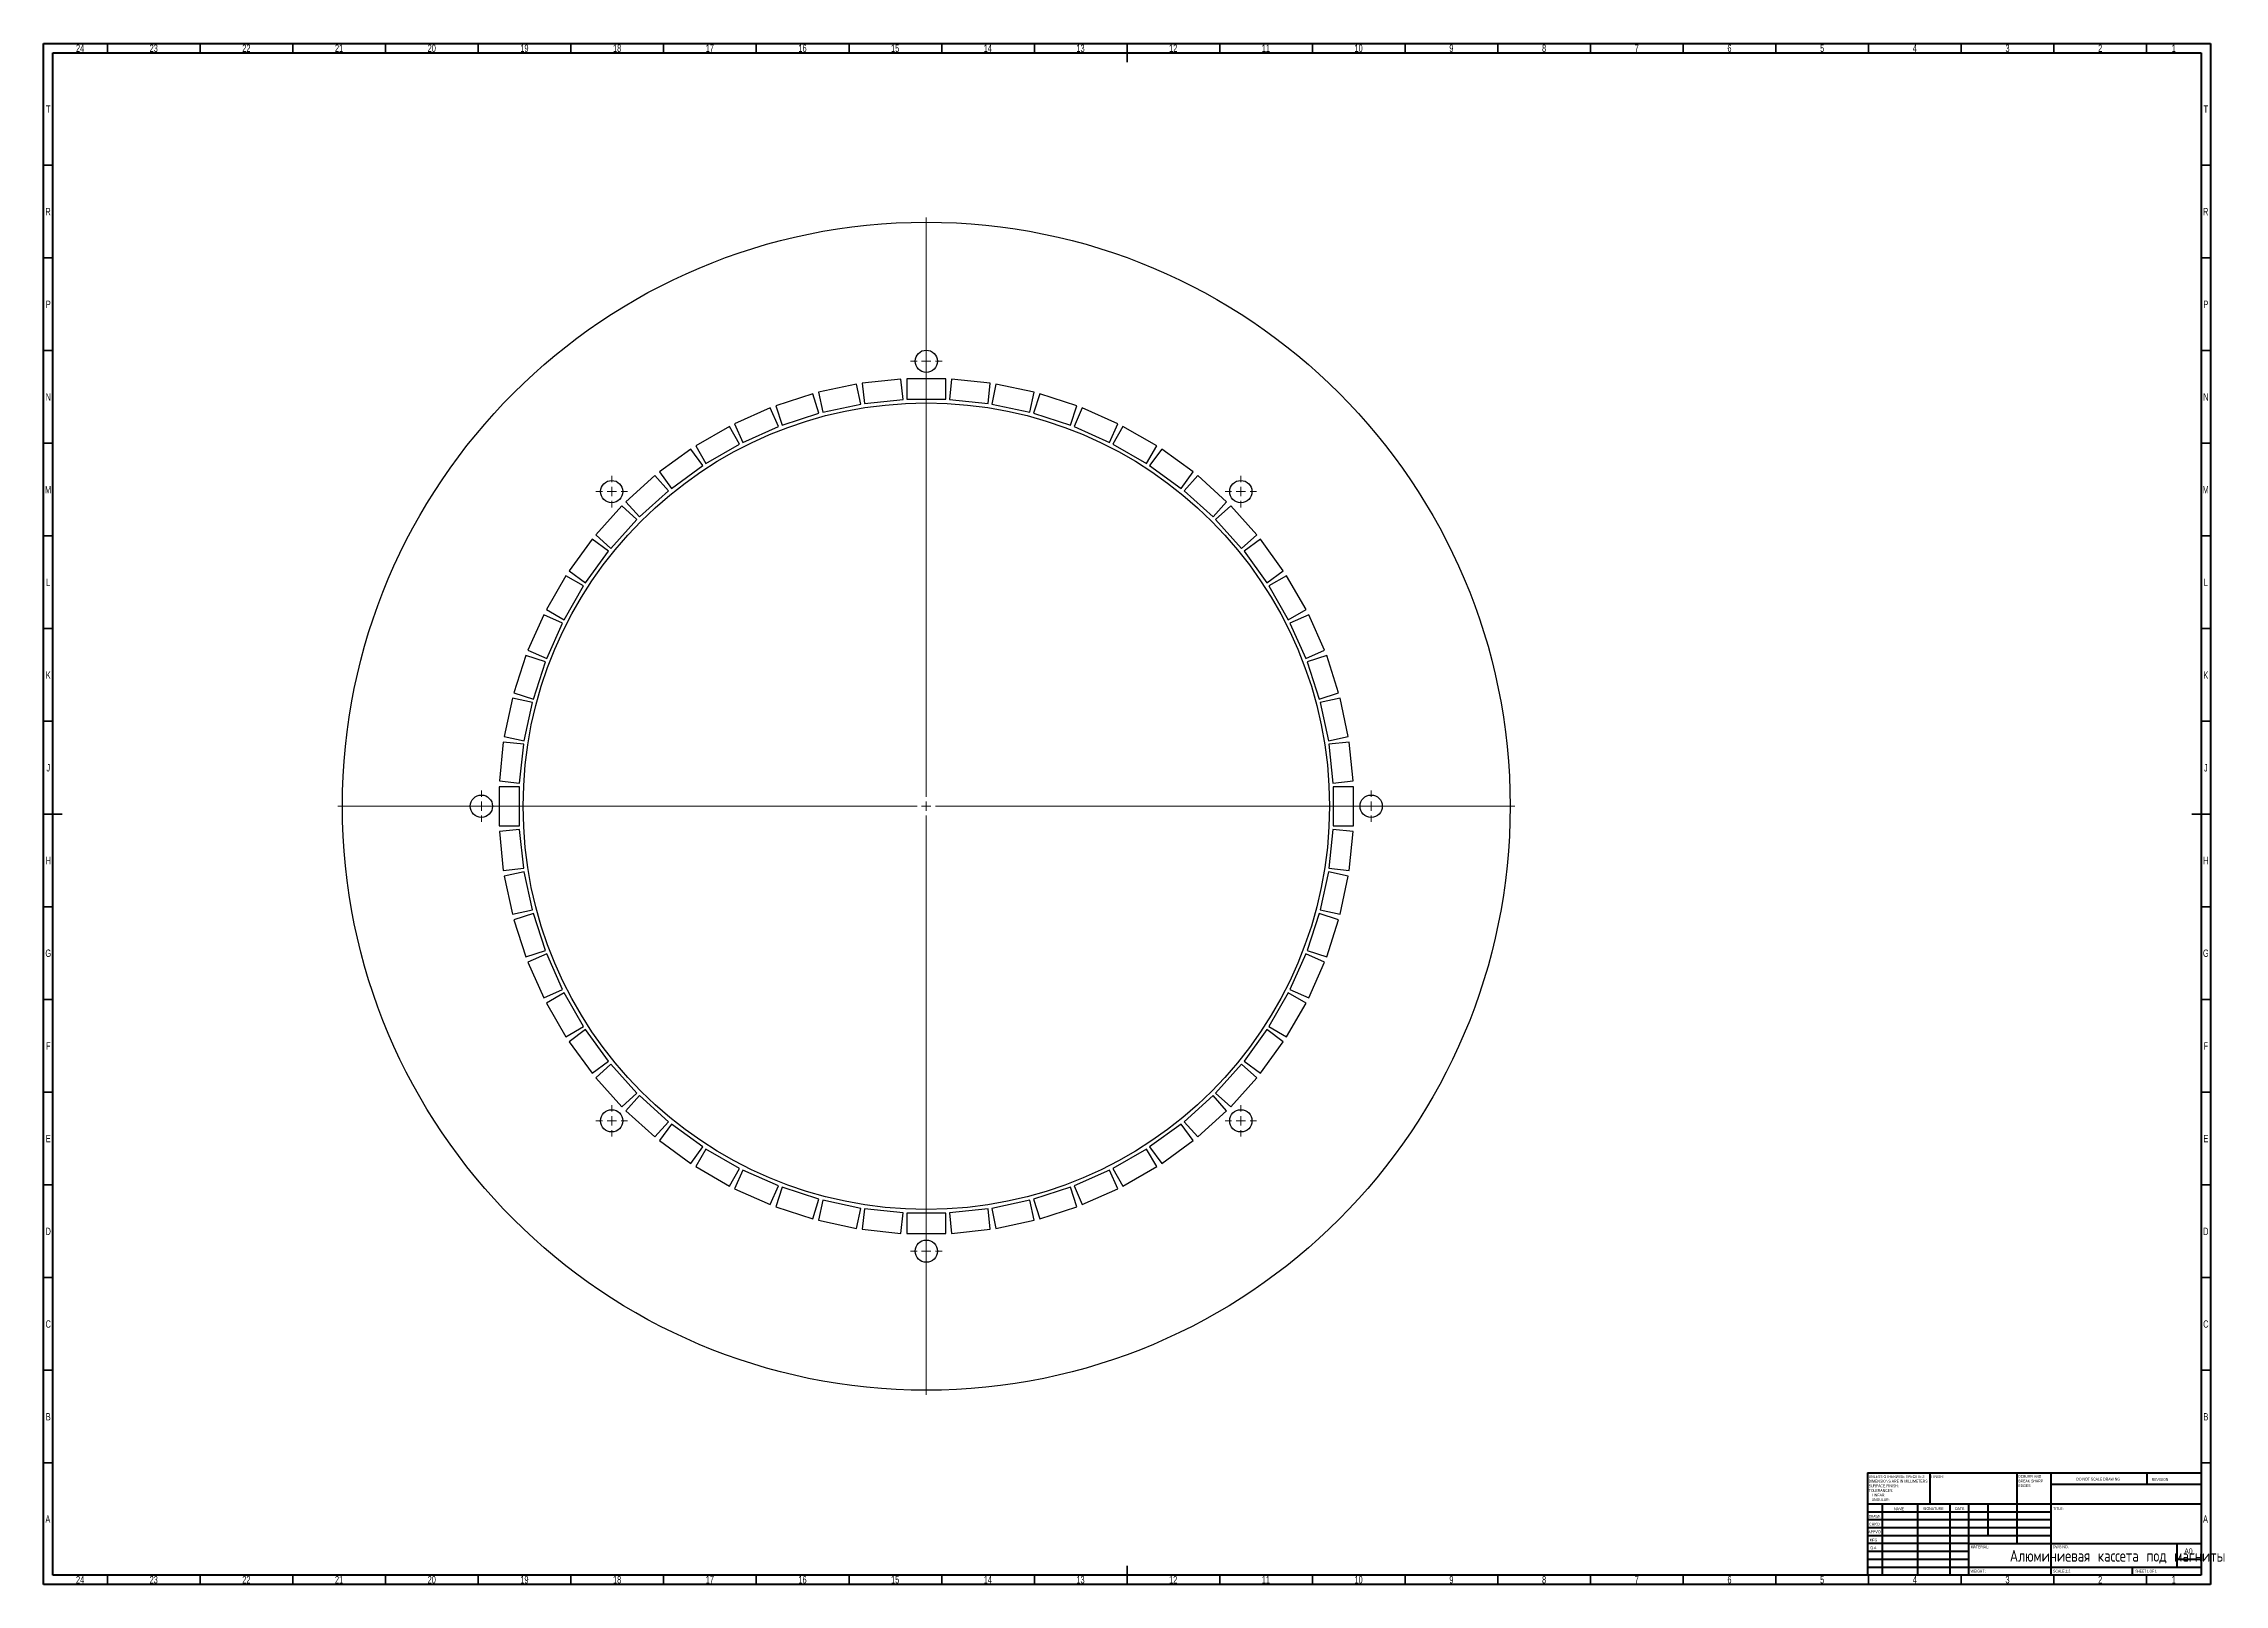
# Model space of a CAD drawing. Header units: millimetres. Extents: x 15 to 1192, y 5 to 836.
import ezdxf

# ---------------------------------------------------------------- set-up
doc = ezdxf.new("R2010")
doc.units = ezdxf.units.MM
doc.styles.add('SLDTEXTSTYLE0', font='TXT', dxfattribs={"width": 0.75})
doc.styles.add('SLDTEXTSTYLE1', font='TXT', dxfattribs={"width": 0.686449})
doc.styles.add('SLDTEXTSTYLE2', font='TXT', dxfattribs={"width": 0.6875})
doc.styles.add('SLDTEXTSTYLE3', font='TXT', dxfattribs={"width": 0.75, "bigfont": 'bigfont'})

# ---------------------------------------------------------------- blocks, each defined once
blk = doc.blocks.new('SW_NOTE_0')
at = {"color": 0, "linetype": 'Continuous', "lineweight": 0, "char_height": 1.5, "attachment_point": 1, "style": 'SLDTEXTSTYLE0'}
for s, insert in [('UNLESS OTHERWISE SPECIFIED:', (0, 1.9)), ('TOLERANCES:', (0, -5.6)), ('DIMENSIONS ARE IN MILLIMETERS', (0, -0.6)), ('SURFACE FINISH:', (0, -3.1)), ('ANGULAR:', (1.7, -10.6)), ('LINEAR:', (1.7, -8.1))]:
    blk.add_mtext(s, dxfattribs=dict(at, insert=insert))
blk = doc.blocks.new('SW_NOTE_0_1')
at = {"color": 0, "linetype": 'Continuous', "lineweight": 0, "char_height": 1.5, "attachment_point": 1, "style": 'SLDTEXTSTYLE0'}
for s, insert in [('DEBURR AND', (0, 1.9)), ('BREAK SHARP', (0, -0.6)), ('EDGES', (0, -3.1))]:
    blk.add_mtext(s, dxfattribs=dict(at, insert=insert))
blk = doc.blocks.new('SW_CENTERMARKSYMBOL_0')
at = {"color": 0, "linetype": 'Continuous', "lineweight": 18}
for p, q in [((0, 5), (0, 317.5)), ((-5, 0), (-317.5, 0)), ((0, 0), (-2.5, 0)), ((0, 0), (0, 2.5)), ((0, 0), (0, -2.5)), ((0, 0), (2.5, 0)), ((5, 0), (317.5, 0)), ((0, -5), (0, -317.5))]:
    blk.add_line(p, q, dxfattribs=at)
blk = doc.blocks.new('SW_CENTERMARKSYMBOL_1')
at = {"color": 0, "linetype": 'Continuous', "lineweight": 18}
for p, q in [((-5, 0), (-8.5, 0)), ((0, 0), (-2.5, 0)), ((0, 5), (0, 8.5)), ((0, 0), (0, 2.5)), ((0, 0), (0, -2.5)), ((0, 0), (2.5, 0)), ((5, 0), (8.5, 0)), ((0, -5), (0, -8.5))]:
    blk.add_line(p, q, dxfattribs=at)
blk = doc.blocks.new('SW_CENTERMARKSYMBOL_2')
at = {"color": 0, "linetype": 'Continuous', "lineweight": 18}
for p, q in [((-5, 0), (-8.5, 0)), ((0, 0), (-2.5, 0)), ((0, 5), (0, 8.5)), ((0, 0), (0, 2.5)), ((0, 0), (0, -2.5)), ((0, 0), (2.5, 0)), ((5, 0), (8.5, 0)), ((0, -5), (0, -8.5))]:
    blk.add_line(p, q, dxfattribs=at)
blk = doc.blocks.new('SW_CENTERMARKSYMBOL_3')
at = {"color": 0, "linetype": 'Continuous', "lineweight": 18}
for p, q in [((-5, 0), (-8.5, 0)), ((0, 0), (-2.5, 0)), ((0, 5), (0, 8.5)), ((0, 0), (0, 2.5)), ((0, 0), (0, -2.5)), ((0, 0), (2.5, 0)), ((5, 0), (8.5, 0)), ((0, -5), (0, -8.5))]:
    blk.add_line(p, q, dxfattribs=at)
blk = doc.blocks.new('SW_CENTERMARKSYMBOL_4')
at = {"color": 0, "linetype": 'Continuous', "lineweight": 18}
for p, q in [((-5, 0), (-8.5, 0)), ((0, 0), (-2.5, 0)), ((0, 5), (0, 8.5)), ((0, 0), (0, 2.5)), ((0, 0), (0, -2.5)), ((0, 0), (2.5, 0)), ((5, 0), (8.5, 0)), ((0, -5), (0, -8.5))]:
    blk.add_line(p, q, dxfattribs=at)
blk = doc.blocks.new('SW_CENTERMARKSYMBOL_5')
at = {"color": 0, "linetype": 'Continuous', "lineweight": 18}
for p, q in [((-5, 0), (-8.5, 0)), ((0, 0), (-2.5, 0)), ((0, 5), (0, 8.5)), ((0, 0), (0, 2.5)), ((0, 0), (0, -2.5)), ((0, 0), (2.5, 0)), ((5, 0), (8.5, 0)), ((0, -5), (0, -8.5))]:
    blk.add_line(p, q, dxfattribs=at)
blk = doc.blocks.new('SW_CENTERMARKSYMBOL_6')
at = {"color": 0, "linetype": 'Continuous', "lineweight": 18}
for p, q in [((-5, 0), (-8.5, 0)), ((0, 0), (-2.5, 0)), ((0, 5), (0, 8.5)), ((0, 0), (0, 2.5)), ((0, 0), (0, -2.5)), ((0, 0), (2.5, 0)), ((5, 0), (8.5, 0)), ((0, -5), (0, -8.5))]:
    blk.add_line(p, q, dxfattribs=at)
blk = doc.blocks.new('SW_CENTERMARKSYMBOL_7')
at = {"color": 0, "linetype": 'Continuous', "lineweight": 18}
for p, q in [((-5, 0), (-8.5, 0)), ((0, 0), (-2.5, 0)), ((0, 5), (0, 8.5)), ((0, 0), (0, 2.5)), ((0, 0), (0, -2.5)), ((0, 0), (2.5, 0)), ((5, 0), (8.5, 0)), ((0, -5), (0, -8.5))]:
    blk.add_line(p, q, dxfattribs=at)
blk = doc.blocks.new('SW_CENTERMARKSYMBOL_8')
at = {"color": 0, "linetype": 'Continuous', "lineweight": 18}
for p, q in [((-5, 0), (-8.5, 0)), ((0, 0), (-2.5, 0)), ((0, 5), (0, 8.5)), ((0, 0), (0, 2.5)), ((0, 0), (0, -2.5)), ((0, 0), (2.5, 0)), ((5, 0), (8.5, 0)), ((0, -5), (0, -8.5))]:
    blk.add_line(p, q, dxfattribs=at)

msp = doc.modelspace()

# ---------------------------------------------------------------- linework, layer by layer
at = {"color": 7, "linetype": 'Continuous', "lineweight": 70}
for p, q in [((15, 5), (15, 836)), ((15, 836), (1184, 836)), ((1184, 836), (1184, 5)), ((20, 10), (20, 831)), ((20, 831), (1179, 831)), ((1179, 831), (1179, 10)), ((1184, 5), (15, 5)), ((1179, 10), (20, 10))]:
    msp.add_line(p, q, dxfattribs=at)
at = {"color": 7, "linetype": 'Continuous', "lineweight": 35}
for p, q in [((49.5, 831), (49.5, 836)), ((99.5, 831), (99.5, 836)), ((149.5, 831), (149.5, 836)), ((199.5, 831), (199.5, 836)), ((249.5, 831), (249.5, 836)), ((299.5, 831), (299.5, 836)), ((349.5, 831), (349.5, 836)), ((399.5, 831), (399.5, 836)), ((449.5, 831), (449.5, 836)), ((499.5, 831), (499.5, 836)), ((549.5, 831), (549.5, 836)), ((599.5, 836), (599.5, 826)), ((599.5, 831), (599.5, 836)), ((649.5, 831), (649.5, 836)), ((699.5, 831), (699.5, 836)), ((749.5, 831), (749.5, 836)), ((799.5, 831), (799.5, 836)), ((849.5, 831), (849.5, 836)), ((899.5, 831), (899.5, 836)), ((949.5, 831), (949.5, 836)), ((999.5, 831), (999.5, 836)), ((1049.5, 831), (1049.5, 836)), ((1099.5, 831), (1099.5, 836)), ((1149.5, 831), (1149.5, 836)), ((20, 770.5), (15, 770.5)), ((1179, 770.5), (1184, 770.5)), ((20, 720.5), (15, 720.5)), ((1179, 720.5), (1184, 720.5)), ((20, 670.5), (15, 670.5)), ((1179, 670.5), (1184, 670.5)), ((20, 620.5), (15, 620.5)), ((1179, 620.5), (1184, 620.5)), ((20, 570.5), (15, 570.5)), ((1179, 570.5), (1184, 570.5)), ((20, 520.5), (15, 520.5)), ((1179, 520.5), (1184, 520.5)), ((20, 470.5), (15, 470.5)), ((1179, 470.5), (1184, 470.5)), ((15, 420.5), (25, 420.5)), ((20, 420.5), (15, 420.5)), ((1184, 420.5), (1174, 420.5)), ((1179, 420.5), (1184, 420.5)), ((20, 370.5), (15, 370.5)), ((1179, 370.5), (1184, 370.5)), ((20, 320.5), (15, 320.5)), ((1179, 320.5), (1184, 320.5)), ((20, 270.5), (15, 270.5)), ((1179, 270.5), (1184, 270.5)), ((20, 220.5), (15, 220.5)), ((1179, 220.5), (1184, 220.5)), ((20, 170.5), (15, 170.5)), ((1179, 170.5), (1184, 170.5)), ((20, 120.5), (15, 120.5)), ((1179, 120.5), (1184, 120.5)), ((20, 70.5), (15, 70.5)), ((1179, 70.5), (1184, 70.5)), ((599.5, 5), (599.5, 15)), ((49.5, 10), (49.5, 5)), ((99.5, 10), (99.5, 5)), ((149.5, 10), (149.5, 5)), ((199.5, 10), (199.5, 5)), ((249.5, 10), (249.5, 5)), ((299.5, 10), (299.5, 5)), ((349.5, 10), (349.5, 5)), ((399.5, 10), (399.5, 5)), ((449.5, 10), (449.5, 5)), ((499.5, 10), (499.5, 5)), ((549.5, 10), (549.5, 5)), ((599.5, 10), (599.5, 5)), ((649.5, 10), (649.5, 5)), ((699.5, 10), (699.5, 5)), ((749.5, 10), (749.5, 5)), ((799.5, 10), (799.5, 5)), ((849.5, 10), (849.5, 5)), ((899.5, 10), (899.5, 5)), ((949.5, 10), (949.5, 5)), ((999.5, 10), (999.5, 5)), ((1049.5, 10), (1049.5, 5)), ((1099.5, 10), (1099.5, 5)), ((1149.5, 10), (1149.5, 5))]:
    msp.add_line(p, q, dxfattribs=at)
at = {"color": 7, "linetype": 'Continuous', "lineweight": 25}
for p, q in [((429.9, 647.1), (410, 640.6)), ((433.3, 636.7), (429.9, 647.1)), ((453.5, 652.3), (433, 648)), ((433, 648), (435.3, 637.2)), ((455.8, 641.6), (453.5, 652.3)), ((477.5, 655), (456.6, 652.8)), ((456.6, 652.8), (457.8, 641.9)), ((478.7, 644.1), (477.5, 655)), ((480.7, 655.2), (480.7, 644.2)), ((501.7, 655.2), (480.7, 655.2)), ((501.7, 644.2), (501.7, 655.2)), ((504.8, 655), (503.7, 644.1)), ((525.7, 652.8), (504.8, 655)), ((524.6, 641.9), (525.7, 652.8)), ((528.8, 652.3), (526.6, 641.6)), ((549.4, 648), (528.8, 652.3)), ((547.1, 637.2), (549.4, 648)), ((552.4, 647.1), (549, 636.7)), ((572.4, 640.6), (552.4, 647.1)), ((407, 639.5), (387.8, 631)), ((411.5, 629.5), (407, 639.5)), ((410, 640.6), (413.4, 630.2)), ((413.4, 630.2), (433.3, 636.7)), ((435.3, 637.2), (455.8, 641.6)), ((457.8, 641.9), (478.7, 644.1)), ((480.7, 644.2), (501.7, 644.2)), ((503.7, 644.1), (524.6, 641.9)), ((526.6, 641.6), (547.1, 637.2)), ((549, 636.7), (569, 630.2)), ((569, 630.2), (572.4, 640.6)), ((575.3, 639.5), (570.9, 629.5)), ((594.5, 631), (575.3, 639.5)), ((385, 629.5), (366.8, 619)), ((390.5, 620), (385, 629.5)), ((387.8, 631), (392.3, 620.9)), ((392.3, 620.9), (411.5, 629.5)), ((570.9, 629.5), (590.1, 620.9)), ((590.1, 620.9), (594.5, 631)), ((597.3, 629.5), (591.8, 620)), ((615.5, 619), (597.3, 629.5)), ((364.2, 617.3), (347.2, 605)), ((370.7, 608.4), (364.2, 617.3)), ((366.8, 619), (372.3, 609.5)), ((372.3, 609.5), (390.5, 620)), ((591.8, 620), (610, 609.5)), ((610, 609.5), (615.5, 619)), ((618.2, 617.3), (611.7, 608.4)), ((635.2, 605), (618.2, 617.3)), ((344.8, 603), (329.1, 588.9)), ((352.1, 594.8), (344.8, 603)), ((347.2, 605), (353.7, 596.1)), ((353.7, 596.1), (370.7, 608.4)), ((611.7, 608.4), (628.7, 596.1)), ((628.7, 596.1), (635.2, 605)), ((637.6, 603), (630.3, 594.8)), ((653.2, 588.9), (637.6, 603)), ((329.1, 588.9), (336.5, 580.8)), ((336.5, 580.8), (352.1, 594.8)), ((630.3, 594.8), (645.9, 580.8)), ((645.9, 580.8), (653.2, 588.9)), ((326.9, 586.7), (312.9, 571.1)), ((321, 563.7), (335.1, 579.4)), ((335.1, 579.4), (326.9, 586.7)), ((655.5, 586.7), (647.3, 579.4)), ((647.3, 579.4), (661.3, 563.7)), ((669.5, 571.1), (655.5, 586.7)), ((310.9, 568.7), (298.5, 551.7)), ((319.8, 562.2), (310.9, 568.7)), ((312.9, 571.1), (321, 563.7)), ((661.3, 563.7), (669.5, 571.1)), ((671.5, 568.7), (662.6, 562.2)), ((683.8, 551.7), (671.5, 568.7)), ((307.4, 545.2), (319.8, 562.2)), ((662.6, 562.2), (674.9, 545.2)), ((296.8, 549), (286.3, 530.8)), ((295.8, 525.3), (306.3, 543.5)), ((306.3, 543.5), (296.8, 549)), ((298.5, 551.7), (307.4, 545.2)), ((674.9, 545.2), (683.8, 551.7)), ((685.6, 549), (676, 543.5)), ((676, 543.5), (686.5, 525.3)), ((696.1, 530.8), (685.6, 549)), ((286.3, 530.8), (295.8, 525.3)), ((686.5, 525.3), (696.1, 530.8)), ((284.9, 528), (276.3, 508.8)), ((294.9, 523.5), (284.9, 528)), ((286.4, 504.4), (294.9, 523.5)), ((697.5, 528), (687.4, 523.5)), ((687.4, 523.5), (696, 504.4)), ((706, 508.8), (697.5, 528)), ((276.3, 508.8), (286.4, 504.4)), ((696, 504.4), (706, 508.8)), ((275.2, 505.9), (268.7, 485.9)), ((285.7, 502.5), (275.2, 505.9)), ((279.2, 482.5), (285.7, 502.5)), ((707.2, 505.9), (696.7, 502.5)), ((696.7, 502.5), (703.2, 482.5)), ((713.6, 485.9), (707.2, 505.9)), ((267.9, 482.9), (263.5, 462.3)), ((278.7, 480.6), (267.9, 482.9)), ((268.7, 485.9), (279.2, 482.5)), ((703.2, 482.5), (713.6, 485.9)), ((714.5, 482.9), (703.7, 480.6)), ((718.8, 462.3), (714.5, 482.9)), ((274.3, 460), (278.7, 480.6)), ((703.7, 480.6), (708.1, 460)), ((263, 459.2), (260.9, 438.3)), ((274, 458.1), (263, 459.2)), ((263.5, 462.3), (274.3, 460)), ((708.1, 460), (718.8, 462.3)), ((719.3, 459.2), (708.4, 458.1)), ((721.5, 438.3), (719.3, 459.2)), ((271.8, 437.2), (274, 458.1)), ((708.4, 458.1), (710.6, 437.2)), ((260.9, 438.3), (271.8, 437.2)), ((710.6, 437.2), (721.5, 438.3)), ((260.7, 435.2), (260.7, 414.2)), ((271.7, 435.2), (260.7, 435.2)), ((271.7, 414.2), (271.7, 435.2)), ((721.7, 435.2), (710.7, 435.2)), ((710.7, 435.2), (710.7, 414.2)), ((721.7, 414.2), (721.7, 435.2)), ((260.7, 414.2), (271.7, 414.2)), ((271.8, 412.2), (260.9, 411)), ((274, 391.3), (271.8, 412.2)), ((710.6, 412.2), (708.4, 391.3)), ((721.5, 411), (710.6, 412.2)), ((710.7, 414.2), (721.7, 414.2)), ((260.9, 411), (263, 390.1)), ((719.3, 390.1), (721.5, 411)), ((263, 390.1), (274, 391.3)), ((274.3, 389.3), (263.5, 387)), ((278.7, 368.8), (274.3, 389.3)), ((708.1, 389.3), (703.7, 368.8)), ((718.8, 387), (708.1, 389.3)), ((708.4, 391.3), (719.3, 390.1)), ((263.5, 387), (267.9, 366.5)), ((714.5, 366.5), (718.8, 387)), ((267.9, 366.5), (278.7, 368.8)), ((279.2, 366.8), (268.7, 363.4)), ((285.7, 346.9), (279.2, 366.8)), ((703.2, 366.8), (696.7, 346.9)), ((713.6, 363.4), (703.2, 366.8)), ((703.7, 368.8), (714.5, 366.5)), ((268.7, 363.4), (275.2, 343.5)), ((707.2, 343.5), (713.6, 363.4)), ((275.2, 343.5), (285.7, 346.9)), ((286.4, 345), (276.3, 340.5)), ((294.9, 325.8), (286.4, 345)), ((696, 345), (687.4, 325.8)), ((706, 340.5), (696, 345)), ((696.7, 346.9), (707.2, 343.5)), ((276.3, 340.5), (284.9, 321.3)), ((697.5, 321.3), (706, 340.5)), ((284.9, 321.3), (294.9, 325.8)), ((295.8, 324), (286.3, 318.5)), ((286.3, 318.5), (296.8, 300.3)), ((306.3, 305.8), (295.8, 324)), ((686.5, 324), (676, 305.8)), ((685.6, 300.3), (696.1, 318.5)), ((696.1, 318.5), (686.5, 324)), ((687.4, 325.8), (697.5, 321.3)), ((296.8, 300.3), (306.3, 305.8)), ((307.4, 304.2), (298.5, 297.7)), ((298.5, 297.7), (310.9, 280.7)), ((319.8, 287.2), (307.4, 304.2)), ((674.9, 304.2), (662.6, 287.2)), ((671.5, 280.7), (683.8, 297.7)), ((683.8, 297.7), (674.9, 304.2)), ((676, 305.8), (685.6, 300.3)), ((310.9, 280.7), (319.8, 287.2)), ((321, 285.6), (312.9, 278.2)), ((335.1, 270), (321, 285.6)), ((661.3, 285.6), (647.3, 270)), ((669.5, 278.2), (661.3, 285.6)), ((662.6, 287.2), (671.5, 280.7)), ((312.9, 278.2), (326.9, 262.6)), ((655.5, 262.6), (669.5, 278.2)), ((326.9, 262.6), (335.1, 270)), ((336.5, 268.6), (329.1, 260.4)), ((329.1, 260.4), (344.8, 246.4)), ((352.1, 254.5), (336.5, 268.6)), ((645.9, 268.6), (630.3, 254.5)), ((637.6, 246.4), (653.2, 260.4)), ((653.2, 260.4), (645.9, 268.6)), ((647.3, 270), (655.5, 262.6)), ((344.8, 246.4), (352.1, 254.5)), ((353.7, 253.3), (347.2, 244.4)), ((370.7, 240.9), (353.7, 253.3)), ((628.7, 253.3), (611.7, 240.9)), ((635.2, 244.4), (628.7, 253.3)), ((630.3, 254.5), (637.6, 246.4)), ((347.2, 244.4), (364.2, 232)), ((364.2, 232), (370.7, 240.9)), ((372.3, 239.8), (366.8, 230.3)), ((390.5, 229.3), (372.3, 239.8)), ((610, 239.8), (591.8, 229.3)), ((615.5, 230.3), (610, 239.8)), ((611.7, 240.9), (618.2, 232)), ((618.2, 232), (635.2, 244.4)), ((366.8, 230.3), (385, 219.8)), ((385, 219.8), (390.5, 229.3)), ((392.3, 228.4), (387.8, 218.4)), ((411.5, 219.9), (392.3, 228.4)), ((590.1, 228.4), (570.9, 219.9)), ((594.5, 218.4), (590.1, 228.4)), ((591.8, 229.3), (597.3, 219.8)), ((597.3, 219.8), (615.5, 230.3)), ((387.8, 218.4), (407, 209.8)), ((407, 209.8), (411.5, 219.9)), ((413.4, 219.2), (410, 208.7)), ((433.3, 212.7), (413.4, 219.2)), ((429.9, 202.2), (433.3, 212.7)), ((435.3, 212.2), (433, 201.4)), ((455.8, 207.8), (435.3, 212.2)), ((547.1, 212.2), (526.6, 207.8)), ((549.4, 201.4), (547.1, 212.2)), ((569, 219.2), (549, 212.7)), ((549, 212.7), (552.4, 202.2)), ((572.4, 208.7), (569, 219.2)), ((570.9, 219.9), (575.3, 209.8)), ((575.3, 209.8), (594.5, 218.4)), ((410, 208.7), (429.9, 202.2)), ((433, 201.4), (453.5, 197)), ((453.5, 197), (455.8, 207.8)), ((457.8, 207.5), (456.6, 196.5)), ((478.7, 205.3), (457.8, 207.5)), ((477.5, 194.3), (478.7, 205.3)), ((501.7, 205.2), (480.7, 205.2)), ((480.7, 205.2), (480.7, 194.2)), ((501.7, 194.2), (501.7, 205.2)), ((524.6, 207.5), (503.7, 205.3)), ((503.7, 205.3), (504.8, 194.3)), ((525.7, 196.5), (524.6, 207.5)), ((526.6, 207.8), (528.8, 197)), ((528.8, 197), (549.4, 201.4)), ((552.4, 202.2), (572.4, 208.7)), ((456.6, 196.5), (477.5, 194.3)), ((480.7, 194.2), (501.7, 194.2)), ((504.8, 194.3), (525.7, 196.5))]:
    msp.add_line(p, q, dxfattribs=at)
at = {"color": 7, "linetype": 'Continuous', "lineweight": 50}
for p, q in [((999, 65.2), (1179, 65.2)), ((999, 65.2), (999, 10)), ((1032.8, 48.2), (1032.8, 65.2)), ((1079.6, 65.2), (1079.6, 27)), ((1097.8, 65.2), (1097.8, 10)), ((1179, 58.9), (1097.8, 58.9)), ((1149.8, 58.9), (1149.8, 65.2)), ((1179, 48.2), (999, 48.2)), ((1006.8, 48.2), (1006.8, 10)), ((1026, 48.2), (1026, 10)), ((1043.4, 48.2), (1043.4, 10)), ((1053.6, 10), (1053.6, 48.2)), ((1064, 31.2), (1064, 48.2)), ((1097.8, 44), (999, 44)), ((1097.8, 39.8), (999, 39.8)), ((1097.8, 35.5), (999, 35.5)), ((1097.8, 31.2), (999, 31.2)), ((1053.6, 27), (999, 27)), ((1053.6, 27), (1179, 27)), ((1166, 14.2), (1166, 27)), ((1053.6, 22.7), (999, 22.7)), ((1053.6, 18.5), (999, 18.5)), ((999, 14.2), (1179, 14.2)), ((1142, 10), (1142, 14.2)), ((1179, 18.5), (1166, 18.5))]:
    msp.add_line(p, q, dxfattribs=at)
at = {"color": 7, "linetype": 'Continuous', "lineweight": 25}
for centre, radius in [((491.2, 424.7), 315), ((491.2, 664.7), 6), ((491.2, 424.7), 217.5), ((321.5, 594.4), 6), ((660.9, 594.4), 6), ((251.2, 424.7), 6), ((731.2, 424.7), 6), ((321.5, 255), 6), ((660.9, 255), 6), ((491.2, 184.7), 6)]:
    msp.add_circle(centre, radius, dxfattribs=at)

# ---------------------------------------------------------------- block references
at = {"color": 7, "linetype": 'Continuous', "lineweight": 0}
for name, p in [('SW_CENTERMARKSYMBOL_0', (491.2, 424.7)), ('SW_CENTERMARKSYMBOL_1', (491.2, 664.7)), ('SW_CENTERMARKSYMBOL_8', (321.5, 594.4)), ('SW_CENTERMARKSYMBOL_2', (660.9, 594.4)), ('SW_CENTERMARKSYMBOL_7', (251.2, 424.7)), ('SW_CENTERMARKSYMBOL_3', (731.2, 424.7)), ('SW_CENTERMARKSYMBOL_6', (321.5, 255)), ('SW_CENTERMARKSYMBOL_4', (660.9, 255)), ('SW_CENTERMARKSYMBOL_5', (491.2, 184.7)), ('SW_NOTE_0', (999.6, 62)), ('SW_NOTE_0_1', (1080.3, 62.1))]:
    msp.add_blockref(name, p, dxfattribs=at)

# ---------------------------------------------------------------- texts
for s, insert, char_height, attachment_point, style in [('24', (34.7, 835.5), 3.97, 2, 'SLDTEXTSTYLE0'), ('23', (74.4, 835.5), 3.97, 2, 'SLDTEXTSTYLE0'), ('22', (124.4, 835.5), 3.97, 2, 'SLDTEXTSTYLE0'), ('21', (174.4, 835.5), 3.97, 2, 'SLDTEXTSTYLE0'), ('20', (224.4, 835.5), 3.97, 2, 'SLDTEXTSTYLE0'), ('19', (274.4, 835.5), 3.97, 2, 'SLDTEXTSTYLE0'), ('18', (324.4, 835.5), 3.97, 2, 'SLDTEXTSTYLE0'), ('17', (374.4, 835.5), 3.97, 2, 'SLDTEXTSTYLE0'), ('16', (424.4, 835.5), 3.97, 2, 'SLDTEXTSTYLE0'), ('15', (474.4, 835.5), 3.97, 2, 'SLDTEXTSTYLE0'), ('14', (524.4, 835.5), 3.97, 2, 'SLDTEXTSTYLE0'), ('13', (574.4, 835.5), 3.97, 2, 'SLDTEXTSTYLE0'), ('12', (624.4, 835.5), 3.97, 2, 'SLDTEXTSTYLE0'), ('11', (674.4, 835.5), 3.97, 2, 'SLDTEXTSTYLE0'), ('10', (724.4, 835.5), 3.97, 2, 'SLDTEXTSTYLE0'), ('9', (774.5, 835.5), 3.97, 2, 'SLDTEXTSTYLE0'), ('8', (824.5, 835.5), 3.97, 2, 'SLDTEXTSTYLE0'), ('7', (874.5, 835.5), 3.97, 2, 'SLDTEXTSTYLE0'), ('6', (924.5, 835.5), 3.97, 2, 'SLDTEXTSTYLE0'), ('5', (974.5, 835.5), 3.97, 2, 'SLDTEXTSTYLE0'), ('4', (1024.5, 835.5), 3.97, 2, 'SLDTEXTSTYLE0'), ('3', (1074.5, 835.5), 3.97, 2, 'SLDTEXTSTYLE0'), ('2', (1124.5, 835.5), 3.97, 2, 'SLDTEXTSTYLE0'), ('1', (1164.2, 835.5), 3.97, 2, 'SLDTEXTSTYLE0'), ('T', (17.5, 802.7), 3.97, 2, 'SLDTEXTSTYLE0'), ('T', (1181.5, 802.7), 3.97, 2, 'SLDTEXTSTYLE0'), ('R', (17.4, 747.4), 3.97, 2, 'SLDTEXTSTYLE0'), ('R', (1181.4, 747.4), 3.97, 2, 'SLDTEXTSTYLE0'), ('P', (17.5, 697.4), 3.97, 2, 'SLDTEXTSTYLE0'), ('P', (1181.5, 697.4), 3.97, 2, 'SLDTEXTSTYLE0'), ('N', (17.5, 647.4), 3.97, 2, 'SLDTEXTSTYLE0'), ('N', (1181.5, 647.4), 3.97, 2, 'SLDTEXTSTYLE0'), ('M', (17.4, 597.4), 3.97, 2, 'SLDTEXTSTYLE0'), ('M', (1181.4, 597.4), 3.97, 2, 'SLDTEXTSTYLE0'), ('L', (17.5, 547.4), 3.97, 2, 'SLDTEXTSTYLE0'), ('L', (1181.5, 547.4), 3.97, 2, 'SLDTEXTSTYLE0'), ('K', (17.5, 497.4), 3.97, 2, 'SLDTEXTSTYLE0'), ('K', (1181.5, 497.4), 3.97, 2, 'SLDTEXTSTYLE0'), ('J', (17.5, 447.4), 3.97, 2, 'SLDTEXTSTYLE0'), ('J', (1181.5, 447.4), 3.97, 2, 'SLDTEXTSTYLE0'), ('H', (17.5, 397.4), 3.97, 2, 'SLDTEXTSTYLE0'), ('H', (1181.5, 397.4), 3.97, 2, 'SLDTEXTSTYLE0'), ('G', (17.5, 347.4), 3.97, 2, 'SLDTEXTSTYLE0'), ('G', (1181.5, 347.4), 3.97, 2, 'SLDTEXTSTYLE0'), ('F', (17.5, 297.4), 3.97, 2, 'SLDTEXTSTYLE0'), ('F', (1181.5, 297.4), 3.97, 2, 'SLDTEXTSTYLE0'), ('E', (17.5, 247.4), 3.97, 2, 'SLDTEXTSTYLE0'), ('E', (1181.5, 247.4), 3.97, 2, 'SLDTEXTSTYLE0'), ('D', (17.5, 197.4), 3.97, 2, 'SLDTEXTSTYLE0'), ('D', (1181.5, 197.4), 3.97, 2, 'SLDTEXTSTYLE0'), ('C', (17.5, 147.4), 3.97, 2, 'SLDTEXTSTYLE0'), ('C', (1181.5, 147.4), 3.97, 2, 'SLDTEXTSTYLE0'), ('B', (17.5, 97.4), 3.97, 2, 'SLDTEXTSTYLE0'), ('B', (1181.5, 97.4), 3.97, 2, 'SLDTEXTSTYLE0'), ('FINISH:', (1033.4, 63.9), 1.5, 1, 'SLDTEXTSTYLE0'), ('DO NOT SCALE DRAWING', (1111.6, 62.5), 1.5, 1, 'SLDTEXTSTYLE0'), ('REVISION', (1152.3, 62.3), 1.5, 1, 'SLDTEXTSTYLE0'), ('A', (17.3, 42.2), 3.97, 2, 'SLDTEXTSTYLE0'), ('DRAWN', (999.6, 42.4), 1.5, 1, 'SLDTEXTSTYLE1'), ("CHK'D", (999.9, 38.2), 1.5, 1, 'SLDTEXTSTYLE0'), ('NAME', (1013.3, 46.5), 1.5, 1, 'SLDTEXTSTYLE0'), ('SIGNATURE', (1029, 46.6), 1.5, 1, 'SLDTEXTSTYLE0'), ('DATE', (1046.2, 46.6), 1.5, 1, 'SLDTEXTSTYLE0'), ('TITLE:', (1099.1, 46.6), 1.5, 1, 'SLDTEXTSTYLE0'), ('A', (1181.3, 42.2), 3.97, 2, 'SLDTEXTSTYLE0'), ("APPV'D", (999.4, 34.1), 1.5, 1, 'SLDTEXTSTYLE0'), ('MFG', (1000.1, 29.7), 1.5, 1, 'SLDTEXTSTYLE0'), ('Q.A', (1000.5, 25.5), 1.5, 1, 'SLDTEXTSTYLE0'), ('MATERIAL:', (1054.6, 26), 1.5, 1, 'SLDTEXTSTYLE0'), ('Алюминиевая кассета под магниты', (1133.9, 23.6), 6.35, 2, 'SLDTEXTSTYLE3'), ('DWG NO.', (1099, 26), 1.5, 1, 'SLDTEXTSTYLE0'), ('A0', (1169.9, 24.4), 2.91, 1, 'SLDTEXTSTYLE0'), ('WEIGHT:', (1054.6, 12.9), 1.5, 1, 'SLDTEXTSTYLE0'), ('SCALE:1:2', (1099.1, 12.9), 1.5, 1, 'SLDTEXTSTYLE0'), ('SHEET 1 OF 1', (1143.5, 12.9), 1.5, 1, 'SLDTEXTSTYLE2'), ('24', (34.7, 9.5), 3.97, 2, 'SLDTEXTSTYLE0'), ('23', (74.4, 9.5), 3.97, 2, 'SLDTEXTSTYLE0'), ('22', (124.4, 9.5), 3.97, 2, 'SLDTEXTSTYLE0'), ('21', (174.4, 9.5), 3.97, 2, 'SLDTEXTSTYLE0'), ('20', (224.4, 9.5), 3.97, 2, 'SLDTEXTSTYLE0'), ('19', (274.4, 9.5), 3.97, 2, 'SLDTEXTSTYLE0'), ('18', (324.4, 9.5), 3.97, 2, 'SLDTEXTSTYLE0'), ('17', (374.4, 9.5), 3.97, 2, 'SLDTEXTSTYLE0'), ('16', (424.4, 9.5), 3.97, 2, 'SLDTEXTSTYLE0'), ('15', (474.4, 9.5), 3.97, 2, 'SLDTEXTSTYLE0'), ('14', (524.4, 9.5), 3.97, 2, 'SLDTEXTSTYLE0'), ('13', (574.4, 9.5), 3.97, 2, 'SLDTEXTSTYLE0'), ('12', (624.4, 9.5), 3.97, 2, 'SLDTEXTSTYLE0'), ('11', (674.4, 9.5), 3.97, 2, 'SLDTEXTSTYLE0'), ('10', (724.4, 9.5), 3.97, 2, 'SLDTEXTSTYLE0'), ('9', (774.5, 9.5), 3.97, 2, 'SLDTEXTSTYLE0'), ('8', (824.5, 9.5), 3.97, 2, 'SLDTEXTSTYLE0'), ('7', (874.5, 9.5), 3.97, 2, 'SLDTEXTSTYLE0'), ('6', (924.5, 9.5), 3.97, 2, 'SLDTEXTSTYLE0'), ('5', (974.5, 9.5), 3.97, 2, 'SLDTEXTSTYLE0'), ('4', (1024.5, 9.5), 3.97, 2, 'SLDTEXTSTYLE0'), ('3', (1074.5, 9.5), 3.97, 2, 'SLDTEXTSTYLE0'), ('2', (1124.5, 9.5), 3.97, 2, 'SLDTEXTSTYLE0'), ('1', (1164.2, 9.5), 3.97, 2, 'SLDTEXTSTYLE0')]:
    msp.add_mtext(s, dxfattribs=dict(at, insert=insert, char_height=char_height, attachment_point=attachment_point, style=style))

doc.saveas('drawing.dxf')
